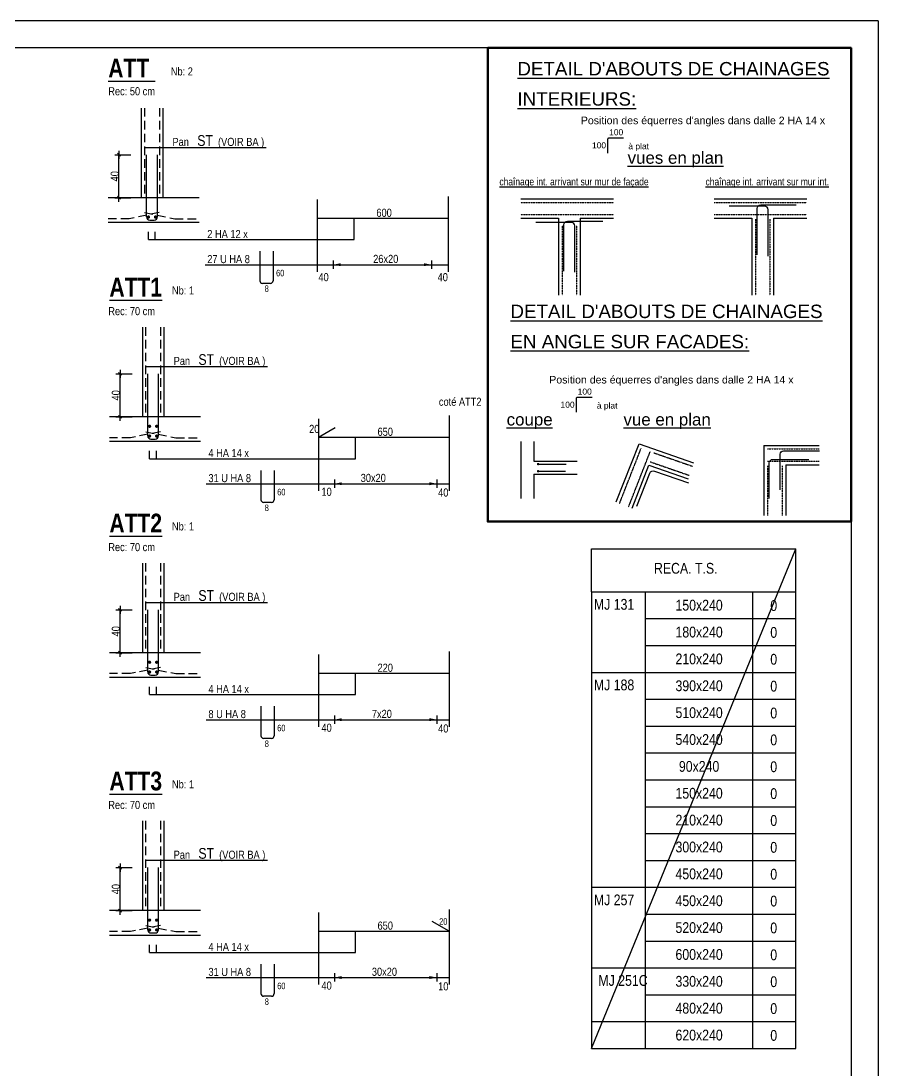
# Model space of a CAD drawing. Header units: millimetres. Extents: x 12045 to 47376, y -21493 to -16931.
# Drawn here: x 34275 to 35870, y -19178 to -17224 of the extents above; entities that cross this region are included whole.
import ezdxf
from ezdxf.enums import TextEntityAlignment as Align

# ---------------------------------------------------------------- set-up
doc = ezdxf.new("R2010")
doc.units = ezdxf.units.MM
doc.linetypes.add('CACHE', pattern=[9.525, 6.35, -3.175])
doc.linetypes.add('CACHE2', pattern=[4.7625, 3.175, -1.5875])
for name, color, linetype in [('01-Cad  2', 1, 'Continuous'), ('01_arm', 50, 'Continuous'), ('01_cote_gen', 4, 'Continuous'), ('01_linteaux', 2, 'Continuous'), ('01_texte', 230, 'Continuous'), ('AA_COTES', 2, 'Continuous')]:
    doc.layers.add(name, color=color, linetype=linetype)
doc.layers.add('01_coupés', color=2, linetype='Continuous', lineweight=50)
doc.styles.add('MATTE_TXT', font='arial.ttf')
doc.styles.add('michel-cote', font='ARIALN.TTF')
doc.styles.add('STYLE2', font='ARIALN.TTF')
doc.styles.add('Titre', font='ariblk.ttf')
doc.dimstyles.new('JB25', dxfattribs={"dimscale": 0.1, "dimtxt": 150, "dimasz": 15, "dimexe": 0.1, "dimexo": 0.1, "dimgap": 0.09, "dimtad": 1, "dimdec": 1, "dimlfac": 0.5, "dimdsep": 46, "dimtxsty": 'STYLE2', "dimblk1": 'BOND_G', "dimblk2": 'BOND_D', "dimsah": 1, "dimcen": 1.5, "dimdle": 0.01, "dimse1": 1, "dimse2": 1, "dimclrd": 4, "dimclre": 2, "dimclrt": 6, "dimazin": 2, "dimtfac": 2.333333, "dimtdec": 1, "dimtix": 1, "dimtmove": 2, "dimatfit": 3, "dimldrblk": 'BOND_G', "dimfxl": 1, "dimtolj": 1, "dimtzin": 0, "dimarcsym": 0})

# ---------------------------------------------------------------- blocks, each defined once
blk = doc.blocks.new('BOND_G')
at = {"layer": 'AA_COTES', "color": 0}
for p, q in [((0, -5), (0, 15)), ((5, 0), (-5, 0)), ((1.8, 1.8), (-1.8, -1.8))]:
    blk.add_line(p, q, dxfattribs=at)
blk = doc.blocks.new('BOND_D')
at = {"layer": 'AA_COTES', "color": 0}
for p, q in [((5, 0), (-5, 0)), ((-1.8, -1.8), (1.8, 1.8)), ((0, 5), (0, -15))]:
    blk.add_line(p, q, dxfattribs=at)
blk = doc.blocks.new('*D2667')
at = {"layer": '01_cote_gen', "color": 4, "lineweight": -2, "ltscale": 0.5, "transparency": 16777216}
blk.add_line((34456.9, -17551.1), (34456.9, -17474.1), dxfattribs=at)
at = {"layer": 'Defpoints', "color": 0, "ltscale": 0.5, "transparency": 16777216}
for p in [(34456.9, -17472.6), (34508.5, -17472.6), (34490.6, -17552.6)]:
    blk.add_point(p, dxfattribs=at)
at = {"layer": '01_cote_gen', "color": 4, "lineweight": -2, "ltscale": 0.5, "transparency": 16777216, "xscale": 1.5, "yscale": 1.5, "zscale": 1.5}
for name, p, rotation in [('BOND_D', (34456.9, -17472.6), 90), ('BOND_G', (34456.9, -17552.6), 270)]:
    blk.add_blockref(name, p, dxfattribs=dict(at, rotation=rotation))
at = {"layer": '01_cote_gen', "color": 6, "ltscale": 0.5, "transparency": 16777216, "insert": (34449.2, -17512.6), "char_height": 15, "attachment_point": 5, "rotation": 90, "style": 'STYLE2'}
blk.add_mtext('\\A1;40', dxfattribs=at)
blk = doc.blocks.new('*D2668')
at = {"layer": '01_cote_gen', "color": 4, "lineweight": -2, "ltscale": 0.5, "transparency": 16777216}
blk.add_line((34459, -17958.8), (34459, -17881.8), dxfattribs=at)
at = {"layer": 'Defpoints', "color": 0, "ltscale": 0.5, "transparency": 16777216}
for p in [(34459, -17880.3), (34510.6, -17880.3), (34492.7, -17960.3)]:
    blk.add_point(p, dxfattribs=at)
at = {"layer": '01_cote_gen', "color": 4, "lineweight": -2, "ltscale": 0.5, "transparency": 16777216, "xscale": 1.5, "yscale": 1.5, "zscale": 1.5}
for name, p, rotation in [('BOND_D', (34459, -17880.3), 90), ('BOND_G', (34459, -17960.3), 270)]:
    blk.add_blockref(name, p, dxfattribs=dict(at, rotation=rotation))
at = {"layer": '01_cote_gen', "color": 6, "ltscale": 0.5, "transparency": 16777216, "insert": (34451.3, -17920.3), "char_height": 15, "attachment_point": 5, "rotation": 90, "style": 'STYLE2'}
blk.add_mtext('\\A1;40', dxfattribs=at)
blk = doc.blocks.new('*D2669')
at = {"layer": '01_cote_gen', "color": 4, "lineweight": -2, "ltscale": 0.5, "transparency": 16777216}
blk.add_line((34459, -18397.9), (34459, -18320.9), dxfattribs=at)
at = {"layer": 'Defpoints', "color": 0, "ltscale": 0.5, "transparency": 16777216}
for p in [(34459, -18319.4), (34510.6, -18319.4), (34492.7, -18399.4)]:
    blk.add_point(p, dxfattribs=at)
at = {"layer": '01_cote_gen', "color": 4, "lineweight": -2, "ltscale": 0.5, "transparency": 16777216, "xscale": 1.5, "yscale": 1.5, "zscale": 1.5}
for name, p, rotation in [('BOND_D', (34459, -18319.4), 90), ('BOND_G', (34459, -18399.4), 270)]:
    blk.add_blockref(name, p, dxfattribs=dict(at, rotation=rotation))
at = {"layer": '01_cote_gen', "color": 6, "ltscale": 0.5, "transparency": 16777216, "insert": (34451.3, -18359.4), "char_height": 15, "attachment_point": 5, "rotation": 90, "style": 'STYLE2'}
blk.add_mtext('\\A1;40', dxfattribs=at)
blk = doc.blocks.new('*D2670')
at = {"layer": '01_cote_gen', "color": 4, "lineweight": -2, "ltscale": 0.5, "transparency": 16777216}
blk.add_line((34459, -18877.8), (34459, -18800.8), dxfattribs=at)
at = {"layer": 'Defpoints', "color": 0, "ltscale": 0.5, "transparency": 16777216}
for p in [(34459, -18799.3), (34510.6, -18799.3), (34492.7, -18879.3)]:
    blk.add_point(p, dxfattribs=at)
at = {"layer": '01_cote_gen', "color": 4, "lineweight": -2, "ltscale": 0.5, "transparency": 16777216, "xscale": 1.5, "yscale": 1.5, "zscale": 1.5}
for name, p, rotation in [('BOND_D', (34459, -18799.3), 90), ('BOND_G', (34459, -18879.3), 270)]:
    blk.add_blockref(name, p, dxfattribs=dict(at, rotation=rotation))
at = {"layer": '01_cote_gen', "color": 6, "ltscale": 0.5, "transparency": 16777216, "insert": (34451.3, -18839.3), "char_height": 15, "attachment_point": 5, "rotation": 90, "style": 'STYLE2'}
blk.add_mtext('\\A1;40', dxfattribs=at)

msp = doc.modelspace()

# ---------------------------------------------------------------- linework, layer by layer
at = {"layer": '01-Cad  2'}
for p, q in [((35870.12, -17223.64), (31670.12, -17223.64)), ((35870.12, -17223.64), (35870.12, -19938.64)), ((35820.12, -17273.64), (31720.12, -17273.64)), ((35820.12, -17273.64), (35820.12, -19938.64))]:
    msp.add_line(p, q, dxfattribs=at)
at = {"layer": '01_arm'}
for points in [[(35645.18, -17658.66), (35645.18, -17572.48, -0.4026423), (35651.67, -17565.73), (35717.94, -17565.73)], [(35665.53, -17660.99), (35665.53, -17574.8, 0.4026423), (35659.04, -17568.06), (35592.77, -17568.06)], [(35305.7, -17691.28), (35305.7, -17605.09, 0.4026423), (35299.22, -17598.35), (35232.94, -17598.35)], [(35285.36, -17688.95), (35285.36, -17602.77, -0.4026423), (35291.84, -17596.02), (35358.12, -17596.02)], [(35687.68, -18096.15), (35687.68, -18029.92, -0.4026423), (35694.42, -18023.44), (35761.45, -18023.44)], [(35667.62, -18112.19), (35667.62, -18045.96, -0.4026423), (35674.36, -18039.47), (35741.39, -18039.47)], [(35421.2, -18126.81), (35445.38, -18065.09, -0.4026423), (35453.87, -18061.18), (35517.2, -18083.13)]]:
    msp.add_lwpolyline(points, format="xyb", dxfattribs=at)
at = {"layer": '01_cote_gen', "ltscale": 0.1}
msp.add_line((35337.05, -19135.83), (35717.05, -18205.83), dxfattribs=at)
at = {"layer": '01_coupés'}
msp.add_lwpolyline([(35143.5, -17273.64), (35820.12, -17273.64), (35820.12, -18155.29), (35143.5, -18155.29)], close=True, dxfattribs=at)
at = {"layer": '01_linteaux', "linetype": 'Continuous'}
for p, q in [((34498.48, -17385.77), (34498.48, -17552.64)), ((34538.48, -17385.77), (34538.48, -17552.64)), ((34606.49, -17552.64), (34436.98, -17552.64)), ((34606.49, -17598.64), (34436.98, -17598.64)), ((34826.19, -17590.76), (35069.67, -17590.76)), ((34719.27, -17652.26), (34719.27, -17706.99)), ((34743.88, -17652.26), (34743.88, -17706.99)), ((34738.88, -17711.99), (34724.27, -17711.99)), ((34500.62, -17793.38), (34500.62, -17960.25)), ((34540.62, -17793.38), (34540.62, -17960.25)), ((34608.62, -17960.25), (34439.12, -17960.25)), ((34828.33, -17998.37), (34859.83, -17979.9)), ((34608.62, -18006.25), (34439.12, -18006.25)), ((34828.33, -17998.37), (35071.81, -17998.37)), ((34721.4, -18059.87), (34721.4, -18114.59)), ((34746.02, -18059.87), (34746.02, -18114.59)), ((34741.02, -18119.59), (34726.4, -18119.59)), ((34500.62, -18232.49), (34500.62, -18399.36)), ((34540.62, -18232.49), (34540.62, -18399.36)), ((34608.62, -18399.36), (34439.12, -18399.36)), ((34608.62, -18445.36), (34439.12, -18445.36)), ((34828.33, -18437.48), (35071.81, -18437.48)), ((34721.4, -18498.98), (34721.4, -18553.7)), ((34746.02, -18498.98), (34746.02, -18553.7)), ((34741.02, -18558.7), (34726.4, -18558.7)), ((34500.62, -18712.41), (34500.62, -18879.28)), ((34540.62, -18712.41), (34540.62, -18879.28)), ((34608.62, -18879.28), (34439.12, -18879.28)), ((35071.81, -18917.4), (35040.16, -18899.41)), ((34608.62, -18925.28), (34439.12, -18925.28)), ((34828.33, -18917.4), (35071.81, -18917.4)), ((34721.4, -18978.9), (34721.4, -19033.63)), ((34746.02, -18978.9), (34746.02, -19033.63)), ((34741.02, -19038.63), (34726.4, -19038.63))]:
    msp.add_line(p, q, dxfattribs=at)
at = {"layer": '01_linteaux', "linetype": 'CACHE2', "ltscale": 5}
for p, q in [((34504.48, -17385.77), (34504.48, -17550.51)), ((34532.48, -17385.77), (34532.48, -17550.51)), ((34532.19, -17580.33), (34476.15, -17591.53)), ((34504.78, -17580.33), (34560.82, -17591.53)), ((34476.15, -17591.53), (34436.98, -17591.53)), ((34560.82, -17591.53), (34606.26, -17591.53)), ((34506.62, -17793.38), (34506.62, -17958.12)), ((34534.62, -17793.38), (34534.62, -17958.12)), ((34534.33, -17987.94), (34478.29, -17999.14)), ((34506.91, -17987.94), (34562.95, -17999.14)), ((34478.29, -17999.14), (34439.12, -17999.14)), ((34562.95, -17999.14), (34608.39, -17999.14)), ((34506.62, -18232.49), (34506.62, -18397.23)), ((34534.62, -18232.49), (34534.62, -18397.23)), ((34478.29, -18438.25), (34439.12, -18438.25)), ((34534.33, -18427.05), (34478.29, -18438.25)), ((34506.91, -18427.05), (34562.95, -18438.25)), ((34562.95, -18438.25), (34608.39, -18438.25)), ((34506.62, -18712.41), (34506.62, -18877.15)), ((34534.62, -18712.41), (34534.62, -18877.15)), ((34534.33, -18906.97), (34478.29, -18918.17)), ((34506.91, -18906.97), (34562.95, -18918.17)), ((34478.29, -18918.17), (34439.12, -18918.17)), ((34562.95, -18918.17), (34608.39, -18918.17))]:
    msp.add_line(p, q, dxfattribs=at)
at = {"layer": '01_linteaux', "linetype": 'Continuous'}
for centre, start, end in [((34724.27, -17706.99), 180, 270), ((34738.88, -17706.99), 270, 0), ((34726.4, -18114.59), 180, 270), ((34741.02, -18114.59), 270, 0), ((34726.4, -18553.7), 180, 270), ((34741.02, -18553.7), 270, 0), ((34726.4, -19033.63), 180, 270), ((34741.02, -19033.63), 270, 0)]:
    msp.add_arc(centre, 5, start, end, dxfattribs=at)
at = {"layer": '01_texte'}
for p, q in [((34731.26, -17459.49), (34506.17, -17459.49)), ((35205.21, -17554.59), (35377.82, -17554.59)), ((35565.04, -17554.59), (35737.64, -17554.59)), ((35205.21, -17590.59), (35275.28, -17590.59)), ((35275.28, -17590.59), (35275.28, -17734)), ((35315.78, -17590.59), (35377.82, -17590.59)), ((35315.78, -17590.59), (35315.78, -17734)), ((35565.04, -17590.59), (35635.1, -17590.59)), ((35635.1, -17590.59), (35635.1, -17734)), ((35675.6, -17590.59), (35737.64, -17590.59)), ((35675.6, -17590.59), (35675.6, -17734)), ((34511.87, -17630.57), (34511.87, -17615.99)), ((34524.5, -17630.57), (34524.5, -17615.99)), ((34733.4, -17867.1), (34508.3, -17867.1)), ((35205.07, -18006.22), (35205.07, -18112.01)), ((35229.33, -18006.22), (35229.33, -18042.59)), ((35382.88, -18118.58), (35425.19, -18010.57)), ((35425.19, -18010.57), (35526.73, -18045.71)), ((35657.85, -18013.34), (35760.39, -18013.34)), ((35657.85, -18013.34), (35657.85, -18144.08)), ((34514.01, -18038.18), (34514.01, -18023.6)), ((34526.64, -18038.18), (34526.64, -18023.6)), ((35229.33, -18042.59), (35310.17, -18042.59)), ((35237.26, -18048.19), (35289.44, -18048.19)), ((35412.21, -18130.07), (35443.48, -18050.24)), ((35443.48, -18050.24), (35516.43, -18075.48)), ((35698.35, -18049.34), (35760.39, -18049.34)), ((35698.35, -18049.34), (35698.35, -18144.08)), ((35229.33, -18067.2), (35310.17, -18067.2)), ((35229.33, -18067.2), (35229.33, -18112.01)), ((35237.26, -18061.6), (35288.53, -18061.6)), ((34733.4, -18306.21), (34508.3, -18306.21)), ((34514.01, -18477.29), (34514.01, -18462.71)), ((34526.64, -18477.29), (34526.64, -18462.71)), ((34733.4, -18786.13), (34508.3, -18786.13)), ((34514.01, -18957.21), (34514.01, -18942.63)), ((34526.64, -18957.21), (34526.64, -18942.63))]:
    msp.add_line(p, q, dxfattribs=at)
at = {"layer": '01_texte', "ltscale": 30}
for p, q in [((34508.48, -17588.18), (34508.48, -17472.64)), ((34528.48, -17588.18), (34528.48, -17472.64)), ((34826.19, -17556.11), (34826.19, -17690.28)), ((35069.67, -17550.34), (35069.67, -17690.28)), ((34514.48, -17594.18), (34522.48, -17594.18)), ((34826.19, -17590.76), (34826.19, -17690.28)), ((34895.2, -17630.57), (34895.2, -17590.76)), ((35069.67, -17590.76), (35069.67, -17690.28)), ((34511.87, -17630.57), (34895.2, -17630.57)), ((34617.53, -17677.18), (35069.67, -17677.18)), ((34855.91, -17669.12), (34855.91, -17684.76)), ((35038.58, -17669.12), (35038.58, -17684.76)), ((34510.62, -17995.79), (34510.62, -17880.25)), ((34530.62, -17995.79), (34530.62, -17880.25)), ((34828.33, -17963.71), (34828.33, -18097.89)), ((35071.81, -17957.95), (35071.81, -18097.89)), ((34516.62, -18001.79), (34524.62, -18001.79)), ((34828.33, -17998.37), (34828.33, -18097.89)), ((34897.34, -18038.18), (34897.34, -17998.37)), ((35071.81, -17998.37), (35071.81, -18097.89)), ((34514.01, -18038.18), (34897.34, -18038.18)), ((34619.67, -18084.79), (35071.81, -18084.79)), ((34858.04, -18076.73), (34858.04, -18092.37)), ((35048.92, -18076.73), (35048.92, -18092.37)), ((35337.05, -18205.83), (35717.05, -18205.83)), ((35337.05, -18285.83), (35337.05, -18205.83)), ((35717.05, -18285.83), (35717.05, -18205.83)), ((35337.05, -18285.83), (35337.05, -19135.83)), ((35337.05, -18285.83), (35717.05, -18285.83)), ((35337.05, -18285.83), (35717.05, -18285.83)), ((35437.05, -19135.83), (35437.05, -18285.83)), ((35637.05, -19135.83), (35637.05, -18285.83)), ((35717.05, -19135.83), (35717.05, -18285.83)), ((34510.62, -18434.9), (34510.62, -18319.36)), ((34530.62, -18434.9), (34530.62, -18319.36)), ((35437.05, -18335.83), (35717.05, -18335.83)), ((35437.05, -18385.83), (35717.05, -18385.83)), ((34828.33, -18402.83), (34828.33, -18537)), ((35071.81, -18397.06), (35071.81, -18537)), ((34516.62, -18440.9), (34524.62, -18440.9)), ((34828.33, -18437.48), (34828.33, -18537)), ((34897.34, -18477.29), (34897.34, -18437.48)), ((35071.81, -18437.48), (35071.81, -18537)), ((35337.05, -18435.83), (35717.05, -18435.83)), ((35437.05, -18435.83), (35717.05, -18435.83)), ((34514.01, -18477.29), (34897.34, -18477.29)), ((35437.05, -18485.83), (35717.05, -18485.83)), ((34619.67, -18523.9), (35071.81, -18523.9)), ((34858.04, -18515.84), (34858.04, -18531.48)), ((35048.92, -18515.84), (35048.92, -18531.48)), ((35437.05, -19135.83), (35437.05, -18535.83)), ((35437.05, -18535.83), (35717.05, -18535.83)), ((35637.05, -19135.83), (35637.05, -18535.83)), ((35437.05, -18585.83), (35717.05, -18585.83)), ((35437.05, -18585.83), (35717.05, -18585.83)), ((35437.05, -18635.83), (35717.05, -18635.83)), ((35437.05, -18685.83), (35717.05, -18685.83)), ((35437.05, -18735.83), (35717.05, -18735.83)), ((35437.05, -18735.83), (35717.05, -18735.83)), ((35437.05, -18735.83), (35717.05, -18735.83)), ((35437.05, -18785.83), (35717.05, -18785.83)), ((35437.05, -18785.83), (35717.05, -18785.83)), ((34510.62, -18914.82), (34510.62, -18799.28)), ((34530.62, -18914.82), (34530.62, -18799.28)), ((35337.05, -18835.83), (35717.05, -18835.83)), ((35437.05, -18835.83), (35717.05, -18835.83)), ((34828.33, -18882.75), (34828.33, -19016.92)), ((35071.81, -18876.98), (35071.81, -19016.92)), ((35437.05, -18885.83), (35717.05, -18885.83)), ((34516.62, -18920.82), (34524.62, -18920.82)), ((34828.33, -18917.4), (34828.33, -19016.92)), ((34897.34, -18957.21), (34897.34, -18917.4)), ((35071.81, -18917.4), (35071.81, -19016.92)), ((35437.05, -18935.83), (35717.05, -18935.83)), ((34514.01, -18957.21), (34897.34, -18957.21)), ((35337.05, -18985.83), (35717.05, -18985.83)), ((35437.05, -18985.83), (35717.05, -18985.83)), ((34619.67, -19003.82), (35071.81, -19003.82)), ((34858.04, -18995.76), (34858.04, -19011.4)), ((35048.92, -18995.76), (35048.92, -19011.4)), ((35437.05, -19035.83), (35717.05, -19035.83)), ((35337.05, -19085.83), (35717.05, -19085.83)), ((35337.05, -19135.83), (35717.05, -19135.83))]:
    msp.add_line(p, q, dxfattribs=at)
at = {"layer": '01_texte', "linetype": 'CACHE', "ltscale": 0.03}
for p, q in [((35205.21, -17561.34), (35377.82, -17561.34)), ((35565.04, -17561.34), (35737.64, -17561.34)), ((35205.21, -17583.84), (35377.82, -17583.84)), ((35565.04, -17583.84), (35737.64, -17583.84)), ((35282.03, -17603.42), (35282.03, -17734)), ((35309.03, -17603.42), (35309.03, -17734)), ((35641.85, -17592.44), (35641.85, -17734)), ((35668.85, -17592.44), (35668.85, -17734)), ((35389.17, -18121.04), (35429.11, -18019.07)), ((35405.93, -18127.61), (35446.13, -18024.96)), ((35452.52, -18027.17), (35524.52, -18052.09)), ((35664.6, -18020.09), (35760.39, -18020.09)), ((35445.95, -18043.95), (35518.64, -18069.1)), ((35664.6, -18042.59), (35760.39, -18042.59)), ((35664.6, -18051.18), (35664.6, -18144.08)), ((35691.6, -18051.18), (35691.6, -18144.08))]:
    msp.add_line(p, q, dxfattribs=at)
at = {"layer": '01_texte'}
for points in [[(35396.43, -17441.51), (35369.03, -17441.51, 0.4142136), (35366.78, -17443.76), (35366.78, -17469.31)], [(35337.82, -17924.09), (35310.42, -17924.09, 0.4142136), (35308.17, -17926.34), (35308.17, -17951.88)]]:
    msp.add_lwpolyline(points, format="xyb", dxfattribs=at)
at = {"layer": '01_texte', "ltscale": 30, "const_width": 3, "flags": 128}
for points in [[(34513.42, -17588.48, 1), (34510.42, -17588.48, 1)], [(34523.55, -17588.48, -1), (34526.55, -17588.48, -1)], [(34515.56, -17977.89, 1), (34512.56, -17977.89, 1)], [(34525.69, -17977.89, -1), (34528.69, -17977.89, -1)], [(34515.56, -17996.08, 1), (34512.56, -17996.08, 1)], [(34525.69, -17996.08, -1), (34528.69, -17996.08, -1)], [(34515.56, -18417, 1), (34512.56, -18417, 1)], [(34525.69, -18417, -1), (34528.69, -18417, -1)], [(34515.56, -18435.19, 1), (34512.56, -18435.19, 1)], [(34525.69, -18435.19, -1), (34528.69, -18435.19, -1)], [(34515.56, -18896.92, 1), (34512.56, -18896.92, 1)], [(34525.69, -18896.92, -1), (34528.69, -18896.92, -1)], [(34515.56, -18915.12, 1), (34512.56, -18915.12, 1)], [(34525.69, -18915.12, -1), (34528.69, -18915.12, -1)]]:
    msp.add_lwpolyline(points, format="xyb", close=True, dxfattribs=at)
at = {"layer": '01_texte', "const_width": 2.25}
for points in [[(35236.14, -18048.19, 1), (35238.39, -18048.19, 1)], [(35236.14, -18061.6, -1), (35238.39, -18061.6, -1)]]:
    msp.add_lwpolyline(points, format="xyb", close=True, dxfattribs=at)
at = {"layer": '01_texte', "ltscale": 30}
for centre, start, end in [((34514.48, -17588.18), 180, 270), ((34522.48, -17588.18), 270, 0), ((34516.62, -17995.79), 180, 270), ((34524.62, -17995.79), 270, 0), ((34516.62, -18434.9), 180, 270), ((34524.62, -18434.9), 270, 0), ((34516.62, -18914.82), 180, 270), ((34524.62, -18914.82), 270, 0)]:
    msp.add_arc(centre, 6, start, end, dxfattribs=at)
for points in [[(34855.91, -17677.18), (34869.73, -17674.42), (34869.73, -17677.18)], [(34855.91, -17677.18), (34869.73, -17679.93), (34869.73, -17677.18)], [(35038.58, -17677.18), (35024.76, -17674.42), (35024.76, -17677.18)], [(35038.58, -17677.18), (35024.76, -17679.93), (35024.76, -17677.18)], [(34858.04, -18084.79), (34871.86, -18082.03), (34871.86, -18084.79)], [(34858.04, -18084.79), (34871.86, -18087.54), (34871.86, -18084.79)], [(35048.92, -18084.79), (35035.1, -18082.03), (35035.1, -18084.79)], [(35048.92, -18084.79), (35035.1, -18087.54), (35035.1, -18084.79)], [(34858.04, -18523.9), (34871.86, -18521.14), (34871.86, -18523.9)], [(34858.04, -18523.9), (34871.86, -18526.65), (34871.86, -18523.9)], [(35048.92, -18523.9), (35035.1, -18521.14), (35035.1, -18523.9)], [(35048.92, -18523.9), (35035.1, -18526.65), (35035.1, -18523.9)], [(34858.04, -19003.82), (34871.86, -19001.06), (34871.86, -19003.82)], [(34858.04, -19003.82), (34871.86, -19006.57), (34871.86, -19003.82)], [(35048.92, -19003.82), (35035.1, -19001.06), (35035.1, -19003.82)], [(35048.92, -19003.82), (35035.1, -19006.57), (35035.1, -19003.82)]]:
    msp.add_solid(points, dxfattribs=at)

# ---------------------------------------------------------------- texts
at = {"layer": '01_texte', "style": 'Titre', "width": 0.7}
for s, p in [('%%UATT ', (34437.2, -17339.26)), ('%%UATT1', (34439.33, -17746.87)), ('%%UATT2', (34439.33, -18185.98)), ('%%UATT3', (34439.33, -18665.9))]:
    msp.add_text(s, height=35, dxfattribs=at).set_placement(p, align=Align.BOTTOM_LEFT)
at = {"layer": '01_texte'}
for s, height, style, p in [('Nb: 2', 15, 'STYLE2', (34553.59, -17325.02)), ("%%UDETAIL D'ABOUTS DE CHAINAGES", 25, 'MATTE_TXT', (35198.82, -17324.96)), ('Rec: 50 cm', 15, 'STYLE2', (34437.2, -17361.86)), ('%%UINTERIEURS:', 25, 'MATTE_TXT', (35198.82, -17381.21)), (' Pan  ', 15, 'STYLE2', (34551.91, -17456.1)), ('ST ', 20, 'STYLE2', (34602.76, -17456.1)), ('(VOIR BA )', 15, 'STYLE2', (34641.48, -17456.1)), ('%%Uvues en plan', 22.5, 'MATTE_TXT', (35404.02, -17489.32)), ('à plat', 11.25, 'MATTE_TXT', (35405.27, -17462.37)), ('600', 15, 'STYLE2', (34936.3, -17588)), ('2 HA 12 x', 15, 'STYLE2', (34621.47, -17627.62)), ('27 U HA 8', 15, 'STYLE2', (34621.47, -17674.22)), ('26x20', 15, 'STYLE2', (34930.29, -17673.88)), ('60', 12, 'STYLE2', (34749.57, -17698.74)), ('40', 15, 'STYLE2', (34828.41, -17707.83)), ('40', 15, 'STYLE2', (35050.27, -17707.83)), ('Nb: 1', 15, 'STYLE2', (34555.73, -17732.63)), ('8', 12, 'STYLE2', (34728.22, -17727.78)), ('Rec: 70 cm', 15, 'STYLE2', (34437.2, -17771.1)), ("%%UDETAIL D'ABOUTS DE CHAINAGES", 25, 'MATTE_TXT', (35185.83, -17776.53)), ('%%UEN ANGLE SUR FACADES:', 25, 'MATTE_TXT', (35185.83, -17832.78)), (' Pan  ', 15, 'STYLE2', (34554.05, -17863.71)), ('ST ', 20, 'STYLE2', (34604.9, -17863.71)), ('(VOIR BA )', 15, 'STYLE2', (34643.62, -17863.71)), ('coté ATT2', 15, 'STYLE2', (35052.63, -17939.7)), ('à plat', 11.25, 'MATTE_TXT', (35346.66, -17944.94)), ('%%uvue en plan', 22.5, 'MATTE_TXT', (35396.26, -17976.45)), ('20', 15, 'STYLE2', (34811.1, -17990.27)), ('%%ucoupe', 22.5, 'MATTE_TXT', (35178.79, -17976.45)), ('650', 15, 'STYLE2', (34938.44, -17995.61)), ('4 HA 14 x', 15, 'STYLE2', (34623.6, -18035.23)), ('31 U HA 8', 15, 'STYLE2', (34623.6, -18081.83)), ('30x20', 15, 'STYLE2', (34907.08, -18081.49)), ('60', 12, 'STYLE2', (34751.71, -18106.35)), ('10', 15, 'STYLE2', (34834.03, -18107.26)), ('40', 15, 'STYLE2', (35051.26, -18108.62)), ('8', 12, 'STYLE2', (34728.45, -18135.64)), ('Nb: 1', 15, 'STYLE2', (34555.73, -18171.74)), ('Rec: 70 cm', 15, 'STYLE2', (34437.2, -18210.21)), (' Pan  ', 15, 'STYLE2', (34554.05, -18302.82)), ('ST ', 20, 'STYLE2', (34604.9, -18302.82)), ('(VOIR BA )', 15, 'STYLE2', (34643.62, -18302.82)), ('220', 15, 'STYLE2', (34938.44, -18434.72)), ('4 HA 14 x', 15, 'STYLE2', (34623.6, -18474.34)), ('8 U HA 8', 15, 'STYLE2', (34623.6, -18520.94)), ('7x20', 15, 'STYLE2', (34927.85, -18520.6)), ('60', 12, 'STYLE2', (34751.71, -18545.46)), ('40', 15, 'STYLE2', (34834.03, -18546.37)), ('40', 15, 'STYLE2', (35051.26, -18547.73)), ('8', 12, 'STYLE2', (34728.45, -18574.75)), ('Nb: 1', 15, 'STYLE2', (34555.73, -18651.66)), ('Rec: 70 cm', 15, 'STYLE2', (34437.2, -18690.13)), (' Pan  ', 15, 'STYLE2', (34554.05, -18782.74)), ('ST ', 20, 'STYLE2', (34604.9, -18782.74)), ('(VOIR BA )', 15, 'STYLE2', (34643.62, -18782.74)), ('20', 12, 'STYLE2', (35053.12, -18905.53)), ('650', 15, 'STYLE2', (34938.44, -18914.65)), ('4 HA 14 x', 15, 'STYLE2', (34623.6, -18954.26)), ('31 U HA 8', 15, 'STYLE2', (34623.6, -19000.86)), ('30x20', 15, 'STYLE2', (34927.85, -19000.52)), ('40', 15, 'STYLE2', (34834.03, -19026.29)), ('10', 15, 'STYLE2', (35051.26, -19027.66)), ('60', 12, 'STYLE2', (34751.71, -19025.38)), ('8', 12, 'STYLE2', (34728.45, -19054.67))]:
    msp.add_text(s, height=height, dxfattribs=dict(at, style=style)).set_placement(p)
at = {"layer": '01_texte', "style": 'MATTE_TXT'}
for p in [(35382.73, -17436.33), (35324.12, -17918.9)]:
    msp.add_text('100', height=11.25, dxfattribs=at).set_placement(p, align=Align.CENTER)
for p in [(35363.9, -17460.72), (35305.29, -17943.29)]:
    msp.add_text('100', height=11.25, dxfattribs=at).set_placement(p, align=Align.RIGHT)
at = {"layer": '01_texte', "style": 'MATTE_TXT', "width": 0.8}
for s, p in [('%%Uchaînage int. arrivant sur mur de façade', (35165.29, -17529.62)), ('%%Uchaînage int. arrivant sur mur int.', (35549.09, -17529.62))]:
    msp.add_text(s, height=14.0625, dxfattribs=at).set_placement(p)
at = {"layer": '01_texte', "ltscale": 30}
for s, style, p in [('RECA. T.S.', 'michel-cote', (35453.06, -18252.12)), ('MJ 131', 'STYLE2', (35341.19, -18319.25)), ('MJ 188', 'STYLE2', (35341.19, -18469.25)), ('MJ 257', 'STYLE2', (35341.19, -18869.25)), ('MJ 251C', 'STYLE2', (35349.55, -19019.25))]:
    msp.add_text(s, height=20, dxfattribs=dict(at, style=style)).set_placement(p)
at = {"layer": '01_texte', "ltscale": 30, "style": 'STYLE2'}
for s, p in [('150x240', (35537.05, -18310.83)), ('0', (35675.97, -18311.51)), ('180x240', (35537.05, -18360.83)), ('0', (35675.97, -18361.51)), ('210x240', (35537.05, -18410.83)), ('0', (35675.97, -18411.51)), ('390x240', (35537.05, -18460.83)), ('0', (35675.97, -18461.51)), ('510x240', (35537.05, -18510.83)), ('0', (35675.97, -18511.51)), ('540x240', (35537.05, -18560.83)), ('0', (35675.97, -18561.51)), ('90x240', (35537.05, -18610.83)), ('0', (35675.97, -18611.51)), ('150x240', (35537.05, -18660.83)), ('0', (35675.97, -18661.51)), ('210x240', (35537.05, -18710.83)), ('0', (35675.97, -18711.51)), ('300x240', (35537.05, -18760.83)), ('0', (35675.97, -18761.51)), ('450x240', (35537.05, -18810.83)), ('0', (35675.97, -18811.51)), ('450x240', (35537.05, -18860.83)), ('0', (35675.97, -18861.51)), ('520x240', (35537.05, -18910.83)), ('0', (35675.97, -18911.51)), ('600x240', (35537.05, -18960.83)), ('0', (35675.97, -18961.51)), ('330x240', (35537.05, -19010.83)), ('0', (35675.97, -19011.51)), ('480x240', (35537.05, -19060.83)), ('0', (35675.97, -19061.51)), ('620x240', (35537.05, -19110.83)), ('0', (35675.97, -19111.51))]:
    msp.add_text(s, height=20, dxfattribs=at).set_placement(p, align=Align.MIDDLE_CENTER)
at = {"layer": '01_texte', "char_height": 14.0625, "attachment_point": 1, "style": 'MATTE_TXT'}
for insert, width in [((35316.9, -17401.62), 455.6598), ((35258.16, -17884.19), 444.6509)]:
    msp.add_mtext("Position des équerres d'angles dans dalle 2 HA 14 x ", dxfattribs=dict(at, insert=insert, width=width))

# ---------------------------------------------------------------- dimensions: what is measured, and where the dimension line sits
at = {"layer": '01_cote_gen', "ltscale": 0.5}
for base, p1, p2, picture, middle in [((34456.86, -17472.64), (34490.59, -17552.64), (34508.48, -17472.64), '*D2667', (34449.19, -17512.64)), ((34459, -17880.25), (34492.73, -17960.25), (34510.62, -17880.25), '*D2668', (34451.33, -17920.25)), ((34459, -18319.36), (34492.73, -18399.36), (34510.62, -18319.36), '*D2669', (34451.33, -18359.36)), ((34459, -18799.28), (34492.73, -18879.28), (34510.62, -18799.28), '*D2670', (34451.33, -18839.28))]:
    dim = msp.add_linear_dim(base=base, p1=p1, p2=p2, angle=90, dimstyle='JB25', dxfattribs=at)
    dim.commit()
    dim.dimension.update_dxf_attribs({"geometry": picture, "text_midpoint": middle})

doc.saveas('drawing.dxf')
